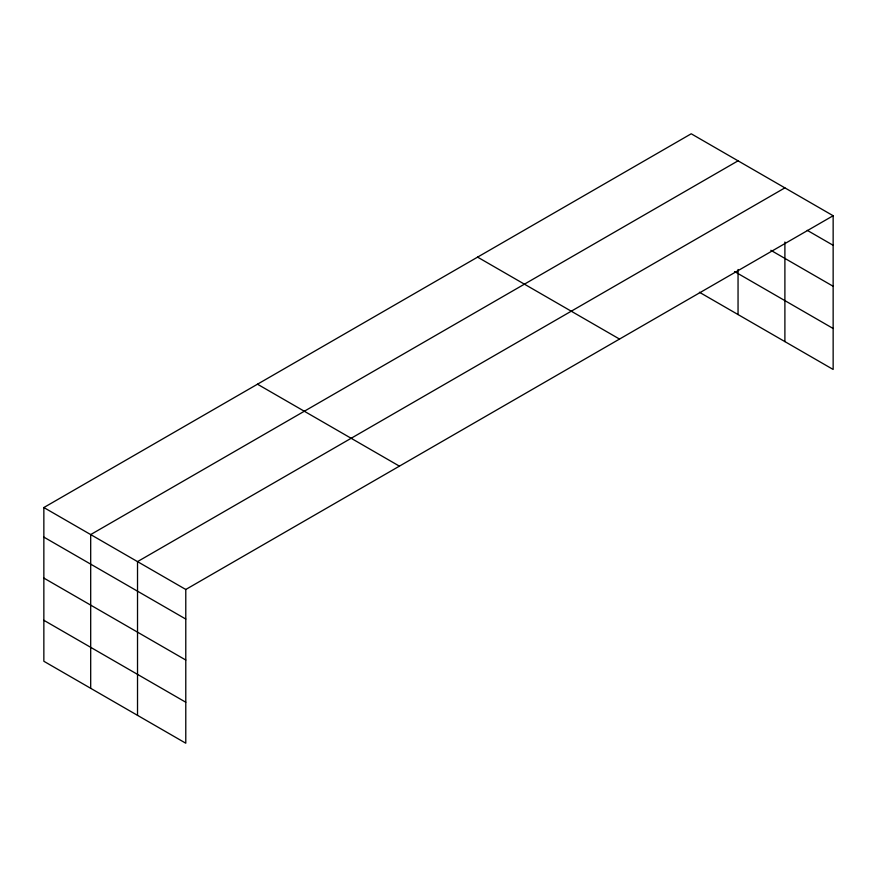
<?xml version="1.0" encoding="UTF-8"?>
<svg xmlns="http://www.w3.org/2000/svg" width="877" height="877" viewBox="0 0 877 877"><rect width="100%" height="100%" fill="white"/><g stroke="black" fill="none" stroke-linecap="round" stroke-linejoin="round"><path stroke-width="1.32" d="M784.893 242.019L784.893 341.602M699.407 292.249L833.15 369.458L833.15 215.731L691.219 133.786L43.85 507.542L43.85 661.269L185.781 743.214L185.781 589.487L43.85 507.542M738.05 160.831L90.693 534.575L90.693 688.313M784.893 187.864L137.525 561.62L137.525 715.358M185.781 589.487L833.15 215.731M807.257 230.344L833.15 245.297M770.839 250.296L833.15 286.275M734.542 271.552L833.15 328.491M477.581 257.125L619.524 339.07M257.476 384.203L399.419 466.147M43.85 537.108L185.781 619.052M43.85 578.075L185.781 660.03M43.85 620.291L185.781 702.236M738.05 269.502L738.05 314.558"/></g></svg>
